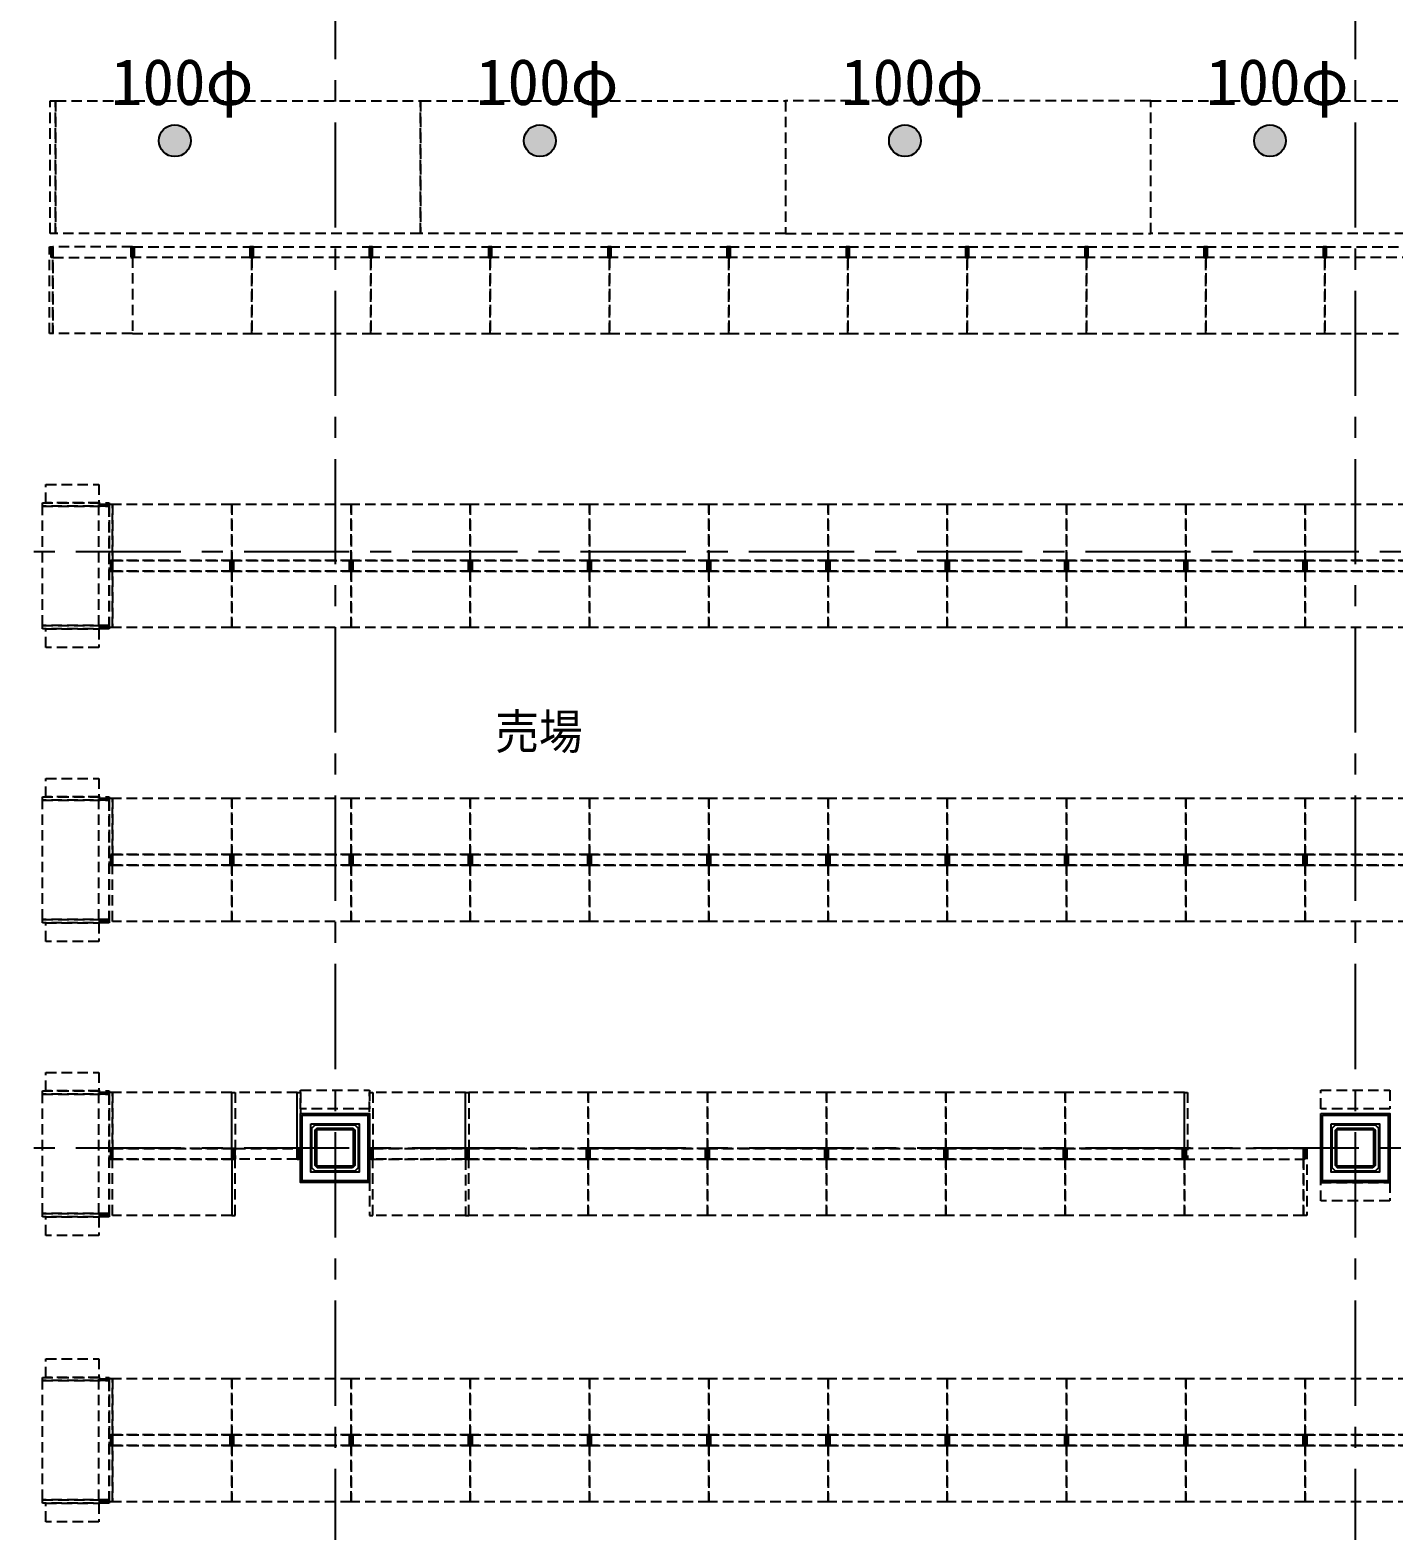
# Model space of a CAD drawing. Extents: x -119186 to 81257, y 1814 to 147180.
# Drawn here: x 53148 to 63442, y 32850 to 44175 of the extents above; entities that cross this region are included whole.
import ezdxf
from ezdxf.enums import TextEntityAlignment as Align

# ---------------------------------------------------------------- set-up
doc = ezdxf.new("R2010")
doc.units = 0
doc.header["$LTSCALE"] = 12.7
doc.header["$MEASUREMENT"] = 0
doc.linetypes.add('CENTER', pattern=[2, 1.25, -0.25, 0.25, -0.25])
doc.linetypes.add('HIDDEN2', pattern=[0.1875, 0.125, -0.0625])
for name, color, linetype in [('80_SHELL_TEXT', 7, 'CONTINUOUS'), ('A_建築（下図）', 8, 'CONTINUOUS'), ('A_建築（什器）', 8, 'CONTINUOUS'), ('A_建築（新設・仕上げ）', 2, 'CONTINUOUS'), ('A_建築（軽鉄下地）', 8, 'CONTINUOUS'), ('A_通り芯', 8, 'CENTER')]:
    doc.layers.add(name, color=color, linetype=linetype)
doc.layers.add('A_排水用スリーブ', color=5, linetype='CONTINUOUS', true_color=0x0000ff)
doc.styles.get("Standard").update_dxf_attribs({"font": 'txt', "bigfont": 'BIGFONT.SHX'})
doc.styles.add('ゴシック', font='MS Gothic.ttf', dxfattribs={"height": 4})

msp = doc.modelspace()

# ---------------------------------------------------------------- hatches: boundary and pattern name
at = {"layer": 'A_排水用スリーブ'}
h = msp.add_hatch(color=256, dxfattribs=at)
h.dxf.hatch_style = 1
h.paths.add_polyline_path([(54360.6, 43340, 1), (54120.6, 43340, 1)])
h = msp.add_hatch(color=256, dxfattribs=at)
h.dxf.hatch_style = 1
h.paths.add_polyline_path([(57115.6, 43340, 1), (56875.6, 43340, 1)])
h = msp.add_hatch(color=256, dxfattribs=at)
h.dxf.hatch_style = 1
h.paths.add_polyline_path([(59870.6, 43340, 1), (59630.6, 43340, 1)])
h = msp.add_hatch(color=256, dxfattribs=at)
h.dxf.hatch_style = 1
h.paths.add_polyline_path([(62625.6, 43340, 1), (62385.6, 43340, 1)])

# ---------------------------------------------------------------- linework, layer by layer
at = {"layer": 'A_建築（下図）', "color": 8, "flags": 128}
for points in [[(55299.6, 35914.9), (55599.6, 35914.9), (55624.6, 35889.9), (55624.6, 35589.9), (55599.6, 35564.9), (55299.6, 35564.9), (55274.6, 35589.9), (55274.6, 35889.9), (55299.6, 35914.9)], [(62999.6, 35914.9), (63299.6, 35914.9), (63324.6, 35889.9), (63324.6, 35589.9), (63299.6, 35564.9), (62999.6, 35564.9), (62974.6, 35589.9), (62974.6, 35889.9), (62999.6, 35914.9)]]:
    msp.add_lwpolyline(points, close=True, dxfattribs=at)
at = {"layer": 'A_建築（下図）', "color": 8, "linetype": 'Continuous', "flags": 128}
for points in [[(55582.6, 35589.9), (55316.6, 35589.9), (55299.6, 35606.9), (55299.6, 35872.9), (55316.6, 35889.9), (55582.6, 35889.9), (55599.6, 35872.9), (55599.6, 35606.9), (55582.6, 35589.9)], [(55582.6, 35601.9), (55316.6, 35601.9), (55311.6, 35606.9), (55311.6, 35872.9), (55316.6, 35877.9), (55582.6, 35877.9), (55587.6, 35872.9), (55587.6, 35606.9), (55582.6, 35601.9)], [(63282.6, 35589.9), (63016.6, 35589.9), (62999.6, 35606.9), (62999.6, 35872.9), (63016.6, 35889.9), (63282.6, 35889.9), (63299.6, 35872.9), (63299.6, 35606.9), (63282.6, 35589.9)], [(63282.6, 35601.9), (63016.6, 35601.9), (63011.6, 35606.9), (63011.6, 35872.9), (63016.6, 35877.9), (63282.6, 35877.9), (63287.6, 35872.9), (63287.6, 35606.9), (63282.6, 35601.9)]]:
    msp.add_lwpolyline(points, close=True, dxfattribs=at)
at = {"layer": 'A_建築（什器）', "color": 8, "linetype": 'HIDDEN2', "ltscale": 50}
for points in [[(53300.6, 43640), (53340.6, 43640), (53340.6, 42640), (53300.6, 42640)], [(53340.6, 43640), (56095.6, 43640), (56095.6, 42640), (53340.6, 42640)], [(56095.6, 43640), (58850.6, 43640), (58850.6, 42640), (56095.6, 42640)], [(58850.6, 42640), (61605.6, 42640), (61605.6, 43640), (58850.6, 43640)], [(61605.6, 43640), (64360.6, 43640), (64360.6, 42640), (61605.6, 42640)], [(53320.6, 41886), (53295.6, 41886), (53295.6, 42540), (53320.6, 42540)], [(53320.6, 42460), (53307.6, 42460), (53307.6, 42540), (53320.6, 42540)], [(53920.6, 42540), (53320.6, 42540), (53320.6, 42460), (53920.6, 42460)], [(53907.6, 42460), (53920.6, 42460), (53920.6, 42540), (53907.6, 42540)], [(53933.6, 42460), (53920.6, 42460), (53920.6, 42540), (53933.6, 42540)], [(53920.6, 42540), (54820.6, 42540), (54820.6, 42460), (53920.6, 42460)], [(54807.6, 42460), (54820.6, 42460), (54820.6, 42540), (54807.6, 42540)], [(54820.6, 42460), (54833.6, 42460), (54833.6, 42540), (54820.6, 42540)], [(54820.6, 42540), (55720.6, 42540), (55720.6, 42460), (54820.6, 42460)], [(55707.6, 42460), (55720.6, 42460), (55720.6, 42540), (55707.6, 42540)], [(55720.6, 42460), (55733.6, 42460), (55733.6, 42540), (55720.6, 42540)], [(55720.6, 42540), (56620.6, 42540), (56620.6, 42460), (55720.6, 42460)], [(56607.6, 42460), (56620.6, 42460), (56620.6, 42540), (56607.6, 42540)], [(56620.6, 42460), (56633.6, 42460), (56633.6, 42540), (56620.6, 42540)], [(56620.6, 42540), (57520.6, 42540), (57520.6, 42460), (56620.6, 42460)], [(57507.6, 42460), (57520.6, 42460), (57520.6, 42540), (57507.6, 42540)], [(57520.6, 42460), (57533.6, 42460), (57533.6, 42540), (57520.6, 42540)], [(57520.6, 42540), (58420.6, 42540), (58420.6, 42460), (57520.6, 42460)], [(58407.6, 42460), (58420.6, 42460), (58420.6, 42540), (58407.6, 42540)], [(58420.6, 42460), (58433.6, 42460), (58433.6, 42540), (58420.6, 42540)], [(58420.6, 42540), (59320.6, 42540), (59320.6, 42460), (58420.6, 42460)], [(59307.6, 42460), (59320.6, 42460), (59320.6, 42540), (59307.6, 42540)], [(59320.6, 42460), (59333.6, 42460), (59333.6, 42540), (59320.6, 42540)], [(59320.6, 42540), (60220.6, 42540), (60220.6, 42460), (59320.6, 42460)], [(60207.6, 42460), (60220.6, 42460), (60220.6, 42540), (60207.6, 42540)], [(60220.6, 42460), (60233.6, 42460), (60233.6, 42540), (60220.6, 42540)], [(60220.6, 42540), (61120.6, 42540), (61120.6, 42460), (60220.6, 42460)], [(61107.6, 42460), (61120.6, 42460), (61120.6, 42540), (61107.6, 42540)], [(61120.6, 42460), (61133.6, 42460), (61133.6, 42540), (61120.6, 42540)], [(61120.6, 42540), (62020.6, 42540), (62020.6, 42460), (61120.6, 42460)], [(62007.6, 42460), (62020.6, 42460), (62020.6, 42540), (62007.6, 42540)], [(62020.6, 42460), (62033.6, 42460), (62033.6, 42540), (62020.6, 42540)], [(62020.6, 42540), (62920.6, 42540), (62920.6, 42460), (62020.6, 42460)], [(62907.6, 42460), (62920.6, 42460), (62920.6, 42540), (62907.6, 42540)], [(62920.6, 42460), (62933.6, 42460), (62933.6, 42540), (62920.6, 42540)], [(62920.6, 42540), (63820.6, 42540), (63820.6, 42460), (62920.6, 42460)], [(53920.6, 41886), (53320.6, 41886), (53320.6, 42460), (53920.6, 42460)], [(53920.6, 41886), (54820.6, 41886), (54820.6, 42460), (53920.6, 42460)], [(54820.6, 41886), (55720.6, 41886), (55720.6, 42460), (54820.6, 42460)], [(55720.6, 41886), (56620.6, 41886), (56620.6, 42460), (55720.6, 42460)], [(56620.6, 41886), (57520.6, 41886), (57520.6, 42460), (56620.6, 42460)], [(57520.6, 41886), (58420.6, 41886), (58420.6, 42460), (57520.6, 42460)], [(58420.6, 41886), (59320.6, 41886), (59320.6, 42460), (58420.6, 42460)], [(59320.6, 41886), (60220.6, 41886), (60220.6, 42460), (59320.6, 42460)], [(60220.6, 41886), (61120.6, 41886), (61120.6, 42460), (60220.6, 42460)], [(61120.6, 41886), (62020.6, 41886), (62020.6, 42460), (61120.6, 42460)], [(62020.6, 41886), (62920.6, 41886), (62920.6, 42460), (62020.6, 42460)], [(62920.6, 41886), (63820.6, 41886), (63820.6, 42460), (62920.6, 42460)], [(53267.1, 40746.6), (53667.1, 40746.6), (53667.1, 40606.6), (53267.1, 40606.6)], [(53241.6, 40606.6), (53745.6, 40606.6), (53745.6, 40581.6), (53241.6, 40581.6)], [(53241.6, 40581.6), (53745.6, 40581.6), (53745.6, 39681.6), (53241.6, 39681.6)], [(53745.6, 40594.1), (53665.6, 40594.1), (53665.6, 39668.6), (53745.6, 39668.6)], [(53770.6, 40595.6), (53745.6, 40595.6), (53745.6, 40091.6), (53770.6, 40091.6)], [(54670.6, 40595.6), (53770.6, 40595.6), (53770.6, 40171.6), (54670.6, 40171.6)], [(55570.6, 40595.6), (54670.6, 40595.6), (54670.6, 40171.6), (55570.6, 40171.6)], [(56470.6, 40595.6), (55570.6, 40595.6), (55570.6, 40171.6), (56470.6, 40171.6)], [(57370.6, 40595.6), (56470.6, 40595.6), (56470.6, 40171.6), (57370.6, 40171.6)], [(58270.6, 40595.6), (57370.6, 40595.6), (57370.6, 40171.6), (58270.6, 40171.6)], [(59170.6, 40595.6), (58270.6, 40595.6), (58270.6, 40171.6), (59170.6, 40171.6)], [(60070.6, 40595.6), (59170.6, 40595.6), (59170.6, 40171.6), (60070.6, 40171.6)], [(60970.6, 40595.6), (60070.6, 40595.6), (60070.6, 40171.6), (60970.6, 40171.6)], [(61870.6, 40595.6), (60970.6, 40595.6), (60970.6, 40171.6), (61870.6, 40171.6)], [(62770.6, 40595.6), (61870.6, 40595.6), (61870.6, 40171.6), (62770.6, 40171.6)], [(63670.6, 40595.6), (62770.6, 40595.6), (62770.6, 40171.6), (63670.6, 40171.6)], [(53770.6, 39667.6), (53745.6, 39667.6), (53745.6, 40171.6), (53770.6, 40171.6)], [(53770.6, 40091.6), (53757.6, 40091.6), (53757.6, 40171.6), (53770.6, 40171.6)], [(53770.6, 40171.6), (53757.6, 40171.6), (53757.6, 40091.6), (53770.6, 40091.6)], [(54670.6, 40171.6), (53770.6, 40171.6), (53770.6, 40091.6), (54670.6, 40091.6)], [(54670.6, 40091.6), (53770.6, 40091.6), (53770.6, 40171.6), (54670.6, 40171.6)], [(54670.6, 40091.6), (54657.6, 40091.6), (54657.6, 40171.6), (54670.6, 40171.6)], [(54670.6, 40171.6), (54657.6, 40171.6), (54657.6, 40091.6), (54670.6, 40091.6)], [(54670.6, 40091.6), (54683.6, 40091.6), (54683.6, 40171.6), (54670.6, 40171.6)], [(54670.6, 40171.6), (54683.6, 40171.6), (54683.6, 40091.6), (54670.6, 40091.6)], [(55570.6, 40171.6), (54670.6, 40171.6), (54670.6, 40091.6), (55570.6, 40091.6)], [(55570.6, 40091.6), (54670.6, 40091.6), (54670.6, 40171.6), (55570.6, 40171.6)], [(55570.6, 40091.6), (55557.6, 40091.6), (55557.6, 40171.6), (55570.6, 40171.6)], [(55570.6, 40171.6), (55557.6, 40171.6), (55557.6, 40091.6), (55570.6, 40091.6)], [(56470.6, 40171.6), (55570.6, 40171.6), (55570.6, 40091.6), (56470.6, 40091.6)], [(55583.6, 40091.6), (55570.6, 40091.6), (55570.6, 40171.6), (55583.6, 40171.6)], [(56470.6, 40091.6), (55570.6, 40091.6), (55570.6, 40171.6), (56470.6, 40171.6)], [(55583.6, 40171.6), (55570.6, 40171.6), (55570.6, 40091.6), (55583.6, 40091.6)], [(56470.6, 40091.6), (56457.6, 40091.6), (56457.6, 40171.6), (56470.6, 40171.6)], [(56470.6, 40171.6), (56457.6, 40171.6), (56457.6, 40091.6), (56470.6, 40091.6)], [(57370.6, 40171.6), (56470.6, 40171.6), (56470.6, 40091.6), (57370.6, 40091.6)], [(56483.6, 40091.6), (56470.6, 40091.6), (56470.6, 40171.6), (56483.6, 40171.6)], [(57370.6, 40091.6), (56470.6, 40091.6), (56470.6, 40171.6), (57370.6, 40171.6)], [(56483.6, 40171.6), (56470.6, 40171.6), (56470.6, 40091.6), (56483.6, 40091.6)], [(57370.6, 40091.6), (57357.6, 40091.6), (57357.6, 40171.6), (57370.6, 40171.6)], [(57370.6, 40171.6), (57357.6, 40171.6), (57357.6, 40091.6), (57370.6, 40091.6)], [(57383.6, 40091.6), (57370.6, 40091.6), (57370.6, 40171.6), (57383.6, 40171.6)], [(57383.6, 40171.6), (57370.6, 40171.6), (57370.6, 40091.6), (57383.6, 40091.6)], [(58270.6, 40171.6), (57370.6, 40171.6), (57370.6, 40091.6), (58270.6, 40091.6)], [(58270.6, 40091.6), (57370.6, 40091.6), (57370.6, 40171.6), (58270.6, 40171.6)], [(58270.6, 40091.6), (58257.6, 40091.6), (58257.6, 40171.6), (58270.6, 40171.6)], [(58270.6, 40171.6), (58257.6, 40171.6), (58257.6, 40091.6), (58270.6, 40091.6)], [(59170.6, 40171.6), (58270.6, 40171.6), (58270.6, 40091.6), (59170.6, 40091.6)], [(58283.6, 40091.6), (58270.6, 40091.6), (58270.6, 40171.6), (58283.6, 40171.6)], [(59170.6, 40091.6), (58270.6, 40091.6), (58270.6, 40171.6), (59170.6, 40171.6)], [(58283.6, 40171.6), (58270.6, 40171.6), (58270.6, 40091.6), (58283.6, 40091.6)], [(59170.6, 40091.6), (59157.6, 40091.6), (59157.6, 40171.6), (59170.6, 40171.6)], [(59170.6, 40171.6), (59157.6, 40171.6), (59157.6, 40091.6), (59170.6, 40091.6)], [(60070.6, 40171.6), (59170.6, 40171.6), (59170.6, 40091.6), (60070.6, 40091.6)], [(59183.6, 40091.6), (59170.6, 40091.6), (59170.6, 40171.6), (59183.6, 40171.6)], [(60070.6, 40091.6), (59170.6, 40091.6), (59170.6, 40171.6), (60070.6, 40171.6)], [(59183.6, 40171.6), (59170.6, 40171.6), (59170.6, 40091.6), (59183.6, 40091.6)], [(60070.6, 40091.6), (60057.6, 40091.6), (60057.6, 40171.6), (60070.6, 40171.6)], [(60070.6, 40171.6), (60057.6, 40171.6), (60057.6, 40091.6), (60070.6, 40091.6)], [(60083.6, 40091.6), (60070.6, 40091.6), (60070.6, 40171.6), (60083.6, 40171.6)], [(60083.6, 40171.6), (60070.6, 40171.6), (60070.6, 40091.6), (60083.6, 40091.6)], [(60970.6, 40171.6), (60070.6, 40171.6), (60070.6, 40091.6), (60970.6, 40091.6)], [(60970.6, 40091.6), (60070.6, 40091.6), (60070.6, 40171.6), (60970.6, 40171.6)], [(60970.6, 40091.6), (60957.6, 40091.6), (60957.6, 40171.6), (60970.6, 40171.6)], [(60970.6, 40171.6), (60957.6, 40171.6), (60957.6, 40091.6), (60970.6, 40091.6)], [(61870.6, 40171.6), (60970.6, 40171.6), (60970.6, 40091.6), (61870.6, 40091.6)], [(60983.6, 40091.6), (60970.6, 40091.6), (60970.6, 40171.6), (60983.6, 40171.6)], [(61870.6, 40091.6), (60970.6, 40091.6), (60970.6, 40171.6), (61870.6, 40171.6)], [(60983.6, 40171.6), (60970.6, 40171.6), (60970.6, 40091.6), (60983.6, 40091.6)], [(61870.6, 40091.6), (61857.6, 40091.6), (61857.6, 40171.6), (61870.6, 40171.6)], [(61870.6, 40171.6), (61857.6, 40171.6), (61857.6, 40091.6), (61870.6, 40091.6)], [(62770.6, 40171.6), (61870.6, 40171.6), (61870.6, 40091.6), (62770.6, 40091.6)], [(61883.6, 40091.6), (61870.6, 40091.6), (61870.6, 40171.6), (61883.6, 40171.6)], [(62770.6, 40091.6), (61870.6, 40091.6), (61870.6, 40171.6), (62770.6, 40171.6)], [(61883.6, 40171.6), (61870.6, 40171.6), (61870.6, 40091.6), (61883.6, 40091.6)], [(62770.6, 40091.6), (62757.6, 40091.6), (62757.6, 40171.6), (62770.6, 40171.6)], [(62770.6, 40171.6), (62757.6, 40171.6), (62757.6, 40091.6), (62770.6, 40091.6)], [(62783.6, 40091.6), (62770.6, 40091.6), (62770.6, 40171.6), (62783.6, 40171.6)], [(62783.6, 40171.6), (62770.6, 40171.6), (62770.6, 40091.6), (62783.6, 40091.6)], [(63670.6, 40171.6), (62770.6, 40171.6), (62770.6, 40091.6), (63670.6, 40091.6)], [(63670.6, 40091.6), (62770.6, 40091.6), (62770.6, 40171.6), (63670.6, 40171.6)], [(54670.6, 39667.6), (53770.6, 39667.6), (53770.6, 40091.6), (54670.6, 40091.6)], [(55570.6, 39667.6), (54670.6, 39667.6), (54670.6, 40091.6), (55570.6, 40091.6)], [(56470.6, 39667.6), (55570.6, 39667.6), (55570.6, 40091.6), (56470.6, 40091.6)], [(57370.6, 39667.6), (56470.6, 39667.6), (56470.6, 40091.6), (57370.6, 40091.6)], [(58270.6, 39667.6), (57370.6, 39667.6), (57370.6, 40091.6), (58270.6, 40091.6)], [(59170.6, 39667.6), (58270.6, 39667.6), (58270.6, 40091.6), (59170.6, 40091.6)], [(60070.6, 39667.6), (59170.6, 39667.6), (59170.6, 40091.6), (60070.6, 40091.6)], [(60970.6, 39667.6), (60070.6, 39667.6), (60070.6, 40091.6), (60970.6, 40091.6)], [(61870.6, 39667.6), (60970.6, 39667.6), (60970.6, 40091.6), (61870.6, 40091.6)], [(62770.6, 39667.6), (61870.6, 39667.6), (61870.6, 40091.6), (62770.6, 40091.6)], [(63670.6, 39667.6), (62770.6, 39667.6), (62770.6, 40091.6), (63670.6, 40091.6)], [(53745.6, 39656.6), (53241.6, 39656.6), (53241.6, 39681.6), (53745.6, 39681.6)], [(53267.1, 39656.6), (53667.1, 39656.6), (53667.1, 39516.6), (53267.1, 39516.6)], [(53267.1, 38528.2), (53667.1, 38528.2), (53667.1, 38388.2), (53267.1, 38388.2)], [(53241.6, 38388.2), (53745.6, 38388.2), (53745.6, 38363.2), (53241.6, 38363.2)], [(53241.6, 38363.2), (53745.6, 38363.2), (53745.6, 37463.2), (53241.6, 37463.2)], [(53745.6, 38375.7), (53665.6, 38375.7), (53665.6, 37450.2), (53745.6, 37450.2)], [(53770.6, 38377.2), (53745.6, 38377.2), (53745.6, 37873.2), (53770.6, 37873.2)], [(54670.6, 38377.2), (53770.6, 38377.2), (53770.6, 37953.2), (54670.6, 37953.2)], [(55570.6, 38377.2), (54670.6, 38377.2), (54670.6, 37953.2), (55570.6, 37953.2)], [(56470.6, 38377.2), (55570.6, 38377.2), (55570.6, 37953.2), (56470.6, 37953.2)], [(57370.6, 38377.2), (56470.6, 38377.2), (56470.6, 37953.2), (57370.6, 37953.2)], [(58270.6, 38377.2), (57370.6, 38377.2), (57370.6, 37953.2), (58270.6, 37953.2)], [(59170.6, 38377.2), (58270.6, 38377.2), (58270.6, 37953.2), (59170.6, 37953.2)], [(60070.6, 38377.2), (59170.6, 38377.2), (59170.6, 37953.2), (60070.6, 37953.2)], [(60970.6, 38377.2), (60070.6, 38377.2), (60070.6, 37953.2), (60970.6, 37953.2)], [(61870.6, 38377.2), (60970.6, 38377.2), (60970.6, 37953.2), (61870.6, 37953.2)], [(62770.6, 38377.2), (61870.6, 38377.2), (61870.6, 37953.2), (62770.6, 37953.2)], [(63670.6, 38377.2), (62770.6, 38377.2), (62770.6, 37953.2), (63670.6, 37953.2)], [(53770.6, 37873.2), (53757.6, 37873.2), (53757.6, 37953.2), (53770.6, 37953.2)], [(53770.6, 37953.2), (53757.6, 37953.2), (53757.6, 37873.2), (53770.6, 37873.2)], [(54670.6, 37953.2), (53770.6, 37953.2), (53770.6, 37873.2), (54670.6, 37873.2)], [(54670.6, 37873.2), (53770.6, 37873.2), (53770.6, 37953.2), (54670.6, 37953.2)], [(54670.6, 37873.2), (54657.6, 37873.2), (54657.6, 37953.2), (54670.6, 37953.2)], [(54670.6, 37953.2), (54657.6, 37953.2), (54657.6, 37873.2), (54670.6, 37873.2)], [(54670.6, 37873.2), (54683.6, 37873.2), (54683.6, 37953.2), (54670.6, 37953.2)], [(54670.6, 37953.2), (54683.6, 37953.2), (54683.6, 37873.2), (54670.6, 37873.2)], [(55570.6, 37953.2), (54670.6, 37953.2), (54670.6, 37873.2), (55570.6, 37873.2)], [(55570.6, 37873.2), (54670.6, 37873.2), (54670.6, 37953.2), (55570.6, 37953.2)], [(55570.6, 37873.2), (55557.6, 37873.2), (55557.6, 37953.2), (55570.6, 37953.2)], [(55570.6, 37953.2), (55557.6, 37953.2), (55557.6, 37873.2), (55570.6, 37873.2)], [(56470.6, 37953.2), (55570.6, 37953.2), (55570.6, 37873.2), (56470.6, 37873.2)], [(55583.6, 37873.2), (55570.6, 37873.2), (55570.6, 37953.2), (55583.6, 37953.2)], [(56470.6, 37873.2), (55570.6, 37873.2), (55570.6, 37953.2), (56470.6, 37953.2)], [(55583.6, 37953.2), (55570.6, 37953.2), (55570.6, 37873.2), (55583.6, 37873.2)], [(56470.6, 37873.2), (56457.6, 37873.2), (56457.6, 37953.2), (56470.6, 37953.2)], [(56470.6, 37953.2), (56457.6, 37953.2), (56457.6, 37873.2), (56470.6, 37873.2)], [(57370.6, 37953.2), (56470.6, 37953.2), (56470.6, 37873.2), (57370.6, 37873.2)], [(56483.6, 37873.2), (56470.6, 37873.2), (56470.6, 37953.2), (56483.6, 37953.2)], [(57370.6, 37873.2), (56470.6, 37873.2), (56470.6, 37953.2), (57370.6, 37953.2)], [(56483.6, 37953.2), (56470.6, 37953.2), (56470.6, 37873.2), (56483.6, 37873.2)], [(57370.6, 37873.2), (57357.6, 37873.2), (57357.6, 37953.2), (57370.6, 37953.2)], [(57370.6, 37953.2), (57357.6, 37953.2), (57357.6, 37873.2), (57370.6, 37873.2)], [(57383.6, 37873.2), (57370.6, 37873.2), (57370.6, 37953.2), (57383.6, 37953.2)], [(57383.6, 37953.2), (57370.6, 37953.2), (57370.6, 37873.2), (57383.6, 37873.2)], [(58270.6, 37953.2), (57370.6, 37953.2), (57370.6, 37873.2), (58270.6, 37873.2)], [(58270.6, 37873.2), (57370.6, 37873.2), (57370.6, 37953.2), (58270.6, 37953.2)], [(58270.6, 37873.2), (58257.6, 37873.2), (58257.6, 37953.2), (58270.6, 37953.2)], [(58270.6, 37953.2), (58257.6, 37953.2), (58257.6, 37873.2), (58270.6, 37873.2)], [(59170.6, 37953.2), (58270.6, 37953.2), (58270.6, 37873.2), (59170.6, 37873.2)], [(58283.6, 37873.2), (58270.6, 37873.2), (58270.6, 37953.2), (58283.6, 37953.2)], [(59170.6, 37873.2), (58270.6, 37873.2), (58270.6, 37953.2), (59170.6, 37953.2)], [(58283.6, 37953.2), (58270.6, 37953.2), (58270.6, 37873.2), (58283.6, 37873.2)], [(59170.6, 37873.2), (59157.6, 37873.2), (59157.6, 37953.2), (59170.6, 37953.2)], [(59170.6, 37953.2), (59157.6, 37953.2), (59157.6, 37873.2), (59170.6, 37873.2)], [(60070.6, 37953.2), (59170.6, 37953.2), (59170.6, 37873.2), (60070.6, 37873.2)], [(59183.6, 37873.2), (59170.6, 37873.2), (59170.6, 37953.2), (59183.6, 37953.2)], [(60070.6, 37873.2), (59170.6, 37873.2), (59170.6, 37953.2), (60070.6, 37953.2)], [(59183.6, 37953.2), (59170.6, 37953.2), (59170.6, 37873.2), (59183.6, 37873.2)], [(60070.6, 37873.2), (60057.6, 37873.2), (60057.6, 37953.2), (60070.6, 37953.2)], [(60070.6, 37953.2), (60057.6, 37953.2), (60057.6, 37873.2), (60070.6, 37873.2)], [(60083.6, 37873.2), (60070.6, 37873.2), (60070.6, 37953.2), (60083.6, 37953.2)], [(60083.6, 37953.2), (60070.6, 37953.2), (60070.6, 37873.2), (60083.6, 37873.2)], [(60970.6, 37953.2), (60070.6, 37953.2), (60070.6, 37873.2), (60970.6, 37873.2)], [(60970.6, 37873.2), (60070.6, 37873.2), (60070.6, 37953.2), (60970.6, 37953.2)], [(60970.6, 37873.2), (60957.6, 37873.2), (60957.6, 37953.2), (60970.6, 37953.2)], [(60970.6, 37953.2), (60957.6, 37953.2), (60957.6, 37873.2), (60970.6, 37873.2)], [(61870.6, 37953.2), (60970.6, 37953.2), (60970.6, 37873.2), (61870.6, 37873.2)], [(60983.6, 37873.2), (60970.6, 37873.2), (60970.6, 37953.2), (60983.6, 37953.2)], [(61870.6, 37873.2), (60970.6, 37873.2), (60970.6, 37953.2), (61870.6, 37953.2)], [(60983.6, 37953.2), (60970.6, 37953.2), (60970.6, 37873.2), (60983.6, 37873.2)], [(61870.6, 37873.2), (61857.6, 37873.2), (61857.6, 37953.2), (61870.6, 37953.2)], [(61870.6, 37953.2), (61857.6, 37953.2), (61857.6, 37873.2), (61870.6, 37873.2)], [(62770.6, 37953.2), (61870.6, 37953.2), (61870.6, 37873.2), (62770.6, 37873.2)], [(61883.6, 37873.2), (61870.6, 37873.2), (61870.6, 37953.2), (61883.6, 37953.2)], [(62770.6, 37873.2), (61870.6, 37873.2), (61870.6, 37953.2), (62770.6, 37953.2)], [(61883.6, 37953.2), (61870.6, 37953.2), (61870.6, 37873.2), (61883.6, 37873.2)], [(62770.6, 37873.2), (62757.6, 37873.2), (62757.6, 37953.2), (62770.6, 37953.2)], [(62770.6, 37953.2), (62757.6, 37953.2), (62757.6, 37873.2), (62770.6, 37873.2)], [(62783.6, 37873.2), (62770.6, 37873.2), (62770.6, 37953.2), (62783.6, 37953.2)], [(62783.6, 37953.2), (62770.6, 37953.2), (62770.6, 37873.2), (62783.6, 37873.2)], [(63670.6, 37953.2), (62770.6, 37953.2), (62770.6, 37873.2), (63670.6, 37873.2)], [(63670.6, 37873.2), (62770.6, 37873.2), (62770.6, 37953.2), (63670.6, 37953.2)], [(54670.6, 37449.2), (53770.6, 37449.2), (53770.6, 37873.2), (54670.6, 37873.2)], [(55570.6, 37449.2), (54670.6, 37449.2), (54670.6, 37873.2), (55570.6, 37873.2)], [(56470.6, 37449.2), (55570.6, 37449.2), (55570.6, 37873.2), (56470.6, 37873.2)], [(57370.6, 37449.2), (56470.6, 37449.2), (56470.6, 37873.2), (57370.6, 37873.2)], [(58270.6, 37449.2), (57370.6, 37449.2), (57370.6, 37873.2), (58270.6, 37873.2)], [(59170.6, 37449.2), (58270.6, 37449.2), (58270.6, 37873.2), (59170.6, 37873.2)], [(60070.6, 37449.2), (59170.6, 37449.2), (59170.6, 37873.2), (60070.6, 37873.2)], [(60970.6, 37449.2), (60070.6, 37449.2), (60070.6, 37873.2), (60970.6, 37873.2)], [(61870.6, 37449.2), (60970.6, 37449.2), (60970.6, 37873.2), (61870.6, 37873.2)], [(62770.6, 37449.2), (61870.6, 37449.2), (61870.6, 37873.2), (62770.6, 37873.2)], [(63670.6, 37449.2), (62770.6, 37449.2), (62770.6, 37873.2), (63670.6, 37873.2)], [(53745.6, 37438.2), (53241.6, 37438.2), (53241.6, 37463.2), (53745.6, 37463.2)], [(53267.1, 37438.2), (53667.1, 37438.2), (53667.1, 37298.2), (53267.1, 37298.2)], [(53267.1, 36309.9), (53667.1, 36309.9), (53667.1, 36169.9), (53267.1, 36169.9)], [(53241.6, 36169.9), (53745.6, 36169.9), (53745.6, 36144.9), (53241.6, 36144.9)], [(53241.6, 36144.9), (53745.6, 36144.9), (53745.6, 35244.9), (53241.6, 35244.9)], [(53745.6, 36157.4), (53665.6, 36157.4), (53665.6, 35231.9), (53745.6, 35231.9)], [(53770.6, 36158.9), (53745.6, 36158.9), (53745.6, 35654.9), (53770.6, 35654.9)], [(54670.6, 36158.9), (53770.6, 36158.9), (53770.6, 35734.9), (54670.6, 35734.9)], [(54670.6, 36158.9), (54695.6, 36158.9), (54695.6, 35654.9), (54670.6, 35654.9)], [(55164.6, 36158.9), (54695.6, 36158.9), (54695.6, 35734.9), (55164.6, 35734.9)], [(55164.6, 36158.9), (55189.6, 36158.9), (55189.6, 35654.9), (55164.6, 35654.9)], [(55189.6, 36174.9), (55709.6, 36174.9), (55709.6, 36034.9), (55189.6, 36034.9)], [(55709.6, 36158.9), (55734.6, 36158.9), (55734.6, 35654.9), (55709.6, 35654.9)], [(56434.6, 36158.9), (55734.6, 36158.9), (55734.6, 35734.9), (56434.6, 35734.9)], [(56434.6, 36158.9), (56459.6, 36158.9), (56459.6, 35654.9), (56434.6, 35654.9)], [(57359.6, 36158.9), (56459.6, 36158.9), (56459.6, 35734.9), (57359.6, 35734.9)], [(58259.6, 36158.9), (57359.6, 36158.9), (57359.6, 35734.9), (58259.6, 35734.9)], [(59159.6, 36158.9), (58259.6, 36158.9), (58259.6, 35734.9), (59159.6, 35734.9)], [(60059.6, 36158.9), (59159.6, 36158.9), (59159.6, 35734.9), (60059.6, 35734.9)], [(60959.6, 36158.9), (60059.6, 36158.9), (60059.6, 35734.9), (60959.6, 35734.9)], [(61859.6, 36158.9), (60959.6, 36158.9), (60959.6, 35734.9), (61859.6, 35734.9)], [(61859.6, 36158.9), (61884.6, 36158.9), (61884.6, 35654.9), (61859.6, 35654.9)], [(62889.6, 36174.9), (63409.6, 36174.9), (63409.6, 36034.9), (62889.6, 36034.9)], [(53770.6, 35654.9), (53757.6, 35654.9), (53757.6, 35734.9), (53770.6, 35734.9)], [(53770.6, 35734.9), (53757.6, 35734.9), (53757.6, 35654.9), (53770.6, 35654.9)], [(54670.6, 35734.9), (53770.6, 35734.9), (53770.6, 35654.9), (54670.6, 35654.9)], [(54670.6, 35654.9), (53770.6, 35654.9), (53770.6, 35734.9), (54670.6, 35734.9)], [(54695.6, 35734.9), (54670.6, 35734.9), (54670.6, 35230.9), (54695.6, 35230.9)], [(54683.6, 35654.9), (54670.6, 35654.9), (54670.6, 35734.9), (54683.6, 35734.9)], [(54683.6, 35734.9), (54670.6, 35734.9), (54670.6, 35654.9), (54683.6, 35654.9)], [(54695.6, 35734.9), (54682.6, 35734.9), (54682.6, 35654.9), (54695.6, 35654.9)], [(55164.6, 35654.9), (54695.6, 35654.9), (54695.6, 35734.9), (55164.6, 35734.9)], [(55177.6, 35734.9), (55164.6, 35734.9), (55164.6, 35654.9), (55177.6, 35654.9)], [(55709.6, 35230.9), (55734.6, 35230.9), (55734.6, 35734.9), (55709.6, 35734.9)], [(55734.6, 35734.9), (55721.6, 35734.9), (55721.6, 35654.9), (55734.6, 35654.9)], [(55734.6, 35654.9), (55721.6, 35654.9), (55721.6, 35734.9), (55734.6, 35734.9)], [(56434.6, 35654.9), (55734.6, 35654.9), (55734.6, 35734.9), (56434.6, 35734.9)], [(56434.6, 35734.9), (55734.6, 35734.9), (55734.6, 35654.9), (56434.6, 35654.9)], [(56447.6, 35734.9), (56434.6, 35734.9), (56434.6, 35654.9), (56447.6, 35654.9)], [(56447.6, 35654.9), (56434.6, 35654.9), (56434.6, 35734.9), (56447.6, 35734.9)], [(56459.6, 35734.9), (56446.6, 35734.9), (56446.6, 35654.9), (56459.6, 35654.9)], [(56459.6, 35654.9), (56446.6, 35654.9), (56446.6, 35734.9), (56459.6, 35734.9)], [(57359.6, 35654.9), (56459.6, 35654.9), (56459.6, 35734.9), (57359.6, 35734.9)], [(57359.6, 35734.9), (56459.6, 35734.9), (56459.6, 35654.9), (57359.6, 35654.9)], [(57359.6, 35734.9), (57346.6, 35734.9), (57346.6, 35654.9), (57359.6, 35654.9)], [(57359.6, 35654.9), (57346.6, 35654.9), (57346.6, 35734.9), (57359.6, 35734.9)], [(58259.6, 35654.9), (57359.6, 35654.9), (57359.6, 35734.9), (58259.6, 35734.9)], [(57372.6, 35734.9), (57359.6, 35734.9), (57359.6, 35654.9), (57372.6, 35654.9)], [(58259.6, 35734.9), (57359.6, 35734.9), (57359.6, 35654.9), (58259.6, 35654.9)], [(57372.6, 35654.9), (57359.6, 35654.9), (57359.6, 35734.9), (57372.6, 35734.9)], [(58259.6, 35734.9), (58246.6, 35734.9), (58246.6, 35654.9), (58259.6, 35654.9)], [(58259.6, 35654.9), (58246.6, 35654.9), (58246.6, 35734.9), (58259.6, 35734.9)], [(59159.6, 35654.9), (58259.6, 35654.9), (58259.6, 35734.9), (59159.6, 35734.9)], [(58272.6, 35734.9), (58259.6, 35734.9), (58259.6, 35654.9), (58272.6, 35654.9)], [(59159.6, 35734.9), (58259.6, 35734.9), (58259.6, 35654.9), (59159.6, 35654.9)], [(58272.6, 35654.9), (58259.6, 35654.9), (58259.6, 35734.9), (58272.6, 35734.9)], [(59159.6, 35734.9), (59146.6, 35734.9), (59146.6, 35654.9), (59159.6, 35654.9)], [(59159.6, 35654.9), (59146.6, 35654.9), (59146.6, 35734.9), (59159.6, 35734.9)], [(60059.6, 35654.9), (59159.6, 35654.9), (59159.6, 35734.9), (60059.6, 35734.9)], [(59172.6, 35734.9), (59159.6, 35734.9), (59159.6, 35654.9), (59172.6, 35654.9)], [(60059.6, 35734.9), (59159.6, 35734.9), (59159.6, 35654.9), (60059.6, 35654.9)], [(59172.6, 35654.9), (59159.6, 35654.9), (59159.6, 35734.9), (59172.6, 35734.9)], [(60059.6, 35734.9), (60046.6, 35734.9), (60046.6, 35654.9), (60059.6, 35654.9)], [(60059.6, 35654.9), (60046.6, 35654.9), (60046.6, 35734.9), (60059.6, 35734.9)], [(60959.6, 35654.9), (60059.6, 35654.9), (60059.6, 35734.9), (60959.6, 35734.9)], [(60072.6, 35734.9), (60059.6, 35734.9), (60059.6, 35654.9), (60072.6, 35654.9)], [(60959.6, 35734.9), (60059.6, 35734.9), (60059.6, 35654.9), (60959.6, 35654.9)], [(60072.6, 35654.9), (60059.6, 35654.9), (60059.6, 35734.9), (60072.6, 35734.9)], [(60959.6, 35734.9), (60946.6, 35734.9), (60946.6, 35654.9), (60959.6, 35654.9)], [(60959.6, 35654.9), (60946.6, 35654.9), (60946.6, 35734.9), (60959.6, 35734.9)], [(61859.6, 35654.9), (60959.6, 35654.9), (60959.6, 35734.9), (61859.6, 35734.9)], [(60972.6, 35734.9), (60959.6, 35734.9), (60959.6, 35654.9), (60972.6, 35654.9)], [(61859.6, 35734.9), (60959.6, 35734.9), (60959.6, 35654.9), (61859.6, 35654.9)], [(60972.6, 35654.9), (60959.6, 35654.9), (60959.6, 35734.9), (60972.6, 35734.9)], [(61859.6, 35654.9), (61846.6, 35654.9), (61846.6, 35734.9), (61859.6, 35734.9)], [(61872.6, 35734.9), (61859.6, 35734.9), (61859.6, 35654.9), (61872.6, 35654.9)], [(61872.6, 35654.9), (61859.6, 35654.9), (61859.6, 35734.9), (61872.6, 35734.9)], [(62759.6, 35734.9), (61859.6, 35734.9), (61859.6, 35654.9), (62759.6, 35654.9)], [(62772.6, 35654.9), (62759.6, 35654.9), (62759.6, 35734.9), (62772.6, 35734.9)], [(62759.6, 35734.9), (62784.6, 35734.9), (62784.6, 35230.9), (62759.6, 35230.9)], [(54670.6, 35230.9), (53770.6, 35230.9), (53770.6, 35654.9), (54670.6, 35654.9)], [(56434.6, 35230.9), (55734.6, 35230.9), (55734.6, 35654.9), (56434.6, 35654.9)], [(56459.6, 35654.9), (56434.6, 35654.9), (56434.6, 35230.9), (56459.6, 35230.9)], [(57359.6, 35230.9), (56459.6, 35230.9), (56459.6, 35654.9), (57359.6, 35654.9)], [(58259.6, 35230.9), (57359.6, 35230.9), (57359.6, 35654.9), (58259.6, 35654.9)], [(59159.6, 35230.9), (58259.6, 35230.9), (58259.6, 35654.9), (59159.6, 35654.9)], [(60059.6, 35230.9), (59159.6, 35230.9), (59159.6, 35654.9), (60059.6, 35654.9)], [(60959.6, 35230.9), (60059.6, 35230.9), (60059.6, 35654.9), (60959.6, 35654.9)], [(61859.6, 35230.9), (60959.6, 35230.9), (60959.6, 35654.9), (61859.6, 35654.9)], [(62759.6, 35230.9), (61859.6, 35230.9), (61859.6, 35654.9), (62759.6, 35654.9)], [(63409.6, 35339.9), (62889.6, 35339.9), (62889.6, 35479.9), (63409.6, 35479.9)], [(53745.6, 35219.9), (53241.6, 35219.9), (53241.6, 35244.9), (53745.6, 35244.9)], [(53267.1, 35219.9), (53667.1, 35219.9), (53667.1, 35079.9), (53267.1, 35079.9)], [(53267.1, 34148.9), (53667.1, 34148.9), (53667.1, 34008.9), (53267.1, 34008.9)], [(53241.6, 34008.9), (53745.6, 34008.9), (53745.6, 33983.9), (53241.6, 33983.9)], [(53241.6, 33983.9), (53745.6, 33983.9), (53745.6, 33083.9), (53241.6, 33083.9)], [(53745.6, 33996.4), (53665.6, 33996.4), (53665.6, 33070.9), (53745.6, 33070.9)], [(53770.6, 33997.9), (53745.6, 33997.9), (53745.6, 33493.9), (53770.6, 33493.9)], [(54670.6, 33997.9), (53770.6, 33997.9), (53770.6, 33573.9), (54670.6, 33573.9)], [(55570.6, 33997.9), (54670.6, 33997.9), (54670.6, 33573.9), (55570.6, 33573.9)], [(56470.6, 33997.9), (55570.6, 33997.9), (55570.6, 33573.9), (56470.6, 33573.9)], [(57370.6, 33997.9), (56470.6, 33997.9), (56470.6, 33573.9), (57370.6, 33573.9)], [(58270.6, 33997.9), (57370.6, 33997.9), (57370.6, 33573.9), (58270.6, 33573.9)], [(59170.6, 33997.9), (58270.6, 33997.9), (58270.6, 33573.9), (59170.6, 33573.9)], [(60070.6, 33997.9), (59170.6, 33997.9), (59170.6, 33573.9), (60070.6, 33573.9)], [(60970.6, 33997.9), (60070.6, 33997.9), (60070.6, 33573.9), (60970.6, 33573.9)], [(61870.6, 33997.9), (60970.6, 33997.9), (60970.6, 33573.9), (61870.6, 33573.9)], [(62770.6, 33997.9), (61870.6, 33997.9), (61870.6, 33573.9), (62770.6, 33573.9)], [(63670.6, 33997.9), (62770.6, 33997.9), (62770.6, 33573.9), (63670.6, 33573.9)], [(53770.6, 33069.9), (53745.6, 33069.9), (53745.6, 33573.9), (53770.6, 33573.9)], [(53770.6, 33493.9), (53757.6, 33493.9), (53757.6, 33573.9), (53770.6, 33573.9)], [(53770.6, 33573.9), (53757.6, 33573.9), (53757.6, 33493.9), (53770.6, 33493.9)], [(54670.6, 33573.9), (53770.6, 33573.9), (53770.6, 33493.9), (54670.6, 33493.9)], [(54670.6, 33493.9), (53770.6, 33493.9), (53770.6, 33573.9), (54670.6, 33573.9)], [(54670.6, 33493.9), (54657.6, 33493.9), (54657.6, 33573.9), (54670.6, 33573.9)], [(54670.6, 33573.9), (54657.6, 33573.9), (54657.6, 33493.9), (54670.6, 33493.9)], [(54670.6, 33493.9), (54683.6, 33493.9), (54683.6, 33573.9), (54670.6, 33573.9)], [(54670.6, 33573.9), (54683.6, 33573.9), (54683.6, 33493.9), (54670.6, 33493.9)], [(55570.6, 33573.9), (54670.6, 33573.9), (54670.6, 33493.9), (55570.6, 33493.9)], [(55570.6, 33493.9), (54670.6, 33493.9), (54670.6, 33573.9), (55570.6, 33573.9)], [(55570.6, 33493.9), (55557.6, 33493.9), (55557.6, 33573.9), (55570.6, 33573.9)], [(55570.6, 33573.9), (55557.6, 33573.9), (55557.6, 33493.9), (55570.6, 33493.9)], [(56470.6, 33573.9), (55570.6, 33573.9), (55570.6, 33493.9), (56470.6, 33493.9)], [(55583.6, 33493.9), (55570.6, 33493.9), (55570.6, 33573.9), (55583.6, 33573.9)], [(56470.6, 33493.9), (55570.6, 33493.9), (55570.6, 33573.9), (56470.6, 33573.9)], [(55583.6, 33573.9), (55570.6, 33573.9), (55570.6, 33493.9), (55583.6, 33493.9)], [(56470.6, 33493.9), (56457.6, 33493.9), (56457.6, 33573.9), (56470.6, 33573.9)], [(56470.6, 33573.9), (56457.6, 33573.9), (56457.6, 33493.9), (56470.6, 33493.9)], [(57370.6, 33573.9), (56470.6, 33573.9), (56470.6, 33493.9), (57370.6, 33493.9)], [(56483.6, 33493.9), (56470.6, 33493.9), (56470.6, 33573.9), (56483.6, 33573.9)], [(57370.6, 33493.9), (56470.6, 33493.9), (56470.6, 33573.9), (57370.6, 33573.9)], [(56483.6, 33573.9), (56470.6, 33573.9), (56470.6, 33493.9), (56483.6, 33493.9)], [(57370.6, 33493.9), (57357.6, 33493.9), (57357.6, 33573.9), (57370.6, 33573.9)], [(57370.6, 33573.9), (57357.6, 33573.9), (57357.6, 33493.9), (57370.6, 33493.9)], [(57383.6, 33493.9), (57370.6, 33493.9), (57370.6, 33573.9), (57383.6, 33573.9)], [(57383.6, 33573.9), (57370.6, 33573.9), (57370.6, 33493.9), (57383.6, 33493.9)], [(58270.6, 33573.9), (57370.6, 33573.9), (57370.6, 33493.9), (58270.6, 33493.9)], [(58270.6, 33493.9), (57370.6, 33493.9), (57370.6, 33573.9), (58270.6, 33573.9)], [(58270.6, 33493.9), (58257.6, 33493.9), (58257.6, 33573.9), (58270.6, 33573.9)], [(58270.6, 33573.9), (58257.6, 33573.9), (58257.6, 33493.9), (58270.6, 33493.9)], [(59170.6, 33573.9), (58270.6, 33573.9), (58270.6, 33493.9), (59170.6, 33493.9)], [(58283.6, 33493.9), (58270.6, 33493.9), (58270.6, 33573.9), (58283.6, 33573.9)], [(59170.6, 33493.9), (58270.6, 33493.9), (58270.6, 33573.9), (59170.6, 33573.9)], [(58283.6, 33573.9), (58270.6, 33573.9), (58270.6, 33493.9), (58283.6, 33493.9)], [(59170.6, 33493.9), (59157.6, 33493.9), (59157.6, 33573.9), (59170.6, 33573.9)], [(59170.6, 33573.9), (59157.6, 33573.9), (59157.6, 33493.9), (59170.6, 33493.9)], [(60070.6, 33573.9), (59170.6, 33573.9), (59170.6, 33493.9), (60070.6, 33493.9)], [(59183.6, 33493.9), (59170.6, 33493.9), (59170.6, 33573.9), (59183.6, 33573.9)], [(60070.6, 33493.9), (59170.6, 33493.9), (59170.6, 33573.9), (60070.6, 33573.9)], [(59183.6, 33573.9), (59170.6, 33573.9), (59170.6, 33493.9), (59183.6, 33493.9)], [(60070.6, 33493.9), (60057.6, 33493.9), (60057.6, 33573.9), (60070.6, 33573.9)], [(60070.6, 33573.9), (60057.6, 33573.9), (60057.6, 33493.9), (60070.6, 33493.9)], [(60083.6, 33493.9), (60070.6, 33493.9), (60070.6, 33573.9), (60083.6, 33573.9)], [(60083.6, 33573.9), (60070.6, 33573.9), (60070.6, 33493.9), (60083.6, 33493.9)], [(60970.6, 33573.9), (60070.6, 33573.9), (60070.6, 33493.9), (60970.6, 33493.9)], [(60970.6, 33493.9), (60070.6, 33493.9), (60070.6, 33573.9), (60970.6, 33573.9)], [(60970.6, 33493.9), (60957.6, 33493.9), (60957.6, 33573.9), (60970.6, 33573.9)], [(60970.6, 33573.9), (60957.6, 33573.9), (60957.6, 33493.9), (60970.6, 33493.9)], [(61870.6, 33573.9), (60970.6, 33573.9), (60970.6, 33493.9), (61870.6, 33493.9)], [(60983.6, 33493.9), (60970.6, 33493.9), (60970.6, 33573.9), (60983.6, 33573.9)], [(61870.6, 33493.9), (60970.6, 33493.9), (60970.6, 33573.9), (61870.6, 33573.9)], [(60983.6, 33573.9), (60970.6, 33573.9), (60970.6, 33493.9), (60983.6, 33493.9)], [(61870.6, 33493.9), (61857.6, 33493.9), (61857.6, 33573.9), (61870.6, 33573.9)], [(61870.6, 33573.9), (61857.6, 33573.9), (61857.6, 33493.9), (61870.6, 33493.9)], [(62770.6, 33573.9), (61870.6, 33573.9), (61870.6, 33493.9), (62770.6, 33493.9)], [(61883.6, 33493.9), (61870.6, 33493.9), (61870.6, 33573.9), (61883.6, 33573.9)], [(62770.6, 33493.9), (61870.6, 33493.9), (61870.6, 33573.9), (62770.6, 33573.9)], [(61883.6, 33573.9), (61870.6, 33573.9), (61870.6, 33493.9), (61883.6, 33493.9)], [(62770.6, 33493.9), (62757.6, 33493.9), (62757.6, 33573.9), (62770.6, 33573.9)], [(62770.6, 33573.9), (62757.6, 33573.9), (62757.6, 33493.9), (62770.6, 33493.9)], [(62783.6, 33493.9), (62770.6, 33493.9), (62770.6, 33573.9), (62783.6, 33573.9)], [(62783.6, 33573.9), (62770.6, 33573.9), (62770.6, 33493.9), (62783.6, 33493.9)], [(63670.6, 33573.9), (62770.6, 33573.9), (62770.6, 33493.9), (63670.6, 33493.9)], [(63670.6, 33493.9), (62770.6, 33493.9), (62770.6, 33573.9), (63670.6, 33573.9)], [(54670.6, 33069.9), (53770.6, 33069.9), (53770.6, 33493.9), (54670.6, 33493.9)], [(55570.6, 33069.9), (54670.6, 33069.9), (54670.6, 33493.9), (55570.6, 33493.9)], [(56470.6, 33069.9), (55570.6, 33069.9), (55570.6, 33493.9), (56470.6, 33493.9)], [(57370.6, 33069.9), (56470.6, 33069.9), (56470.6, 33493.9), (57370.6, 33493.9)], [(58270.6, 33069.9), (57370.6, 33069.9), (57370.6, 33493.9), (58270.6, 33493.9)], [(59170.6, 33069.9), (58270.6, 33069.9), (58270.6, 33493.9), (59170.6, 33493.9)], [(60070.6, 33069.9), (59170.6, 33069.9), (59170.6, 33493.9), (60070.6, 33493.9)], [(60970.6, 33069.9), (60070.6, 33069.9), (60070.6, 33493.9), (60970.6, 33493.9)], [(61870.6, 33069.9), (60970.6, 33069.9), (60970.6, 33493.9), (61870.6, 33493.9)], [(62770.6, 33069.9), (61870.6, 33069.9), (61870.6, 33493.9), (62770.6, 33493.9)], [(63670.6, 33069.9), (62770.6, 33069.9), (62770.6, 33493.9), (63670.6, 33493.9)], [(53745.6, 33058.9), (53241.6, 33058.9), (53241.6, 33083.9), (53745.6, 33083.9)], [(53267.1, 33058.9), (53667.1, 33058.9), (53667.1, 32918.9), (53267.1, 32918.9)]]:
    msp.add_lwpolyline(points, close=True, dxfattribs=at)
at = {"layer": 'A_建築（新設・仕上げ）', "color": 8}
for points in [[(55189.6, 35999.9), (55709.6, 35999.9), (55709.6, 35479.9), (55189.6, 35479.9)], [(55202.1, 35987.4), (55697.1, 35987.4), (55697.1, 35492.4), (55202.1, 35492.4)], [(62889.6, 35999.9), (63409.6, 35999.9), (63409.6, 35479.9), (62889.6, 35479.9)], [(62902.1, 35987.4), (63397.1, 35987.4), (63397.1, 35492.4), (62902.1, 35492.4)]]:
    msp.add_lwpolyline(points, close=True, dxfattribs=at)
at = {"layer": 'A_建築（軽鉄下地）', "color": 8}
for points in [[(55267.1, 35922.4), (55632.1, 35922.4), (55632.1, 35557.4), (55267.1, 35557.4)], [(62967.1, 35922.4), (63332.1, 35922.4), (63332.1, 35557.4), (62967.1, 35557.4)]]:
    msp.add_lwpolyline(points, close=True, dxfattribs=at)
at = {"layer": 'A_排水用スリーブ'}
for centre in [(54240.6, 43340), (56995.6, 43340), (59750.6, 43340), (62505.6, 43340)]:
    msp.add_circle(centre, 120, dxfattribs=at)
at = {"layer": 'A_通り芯', "color": 8, "ltscale": 50}
for p, q in [((55449.6, 54908.3), (55449.6, 17613.6)), ((63149.6, 54908.3), (63149.6, 17613.6)), ((21742.7, 40239.9), (78877.6, 40239.9)), ((21742.7, 35739.9), (78877.6, 35739.9))]:
    msp.add_line(p, q, dxfattribs=at)

# ---------------------------------------------------------------- texts
at = {"layer": '80_SHELL_TEXT', "color": 8}
msp.add_text('売場', height=300, dxfattribs=at).set_placement((56658.6, 39020.2), align=Align.TOP_LEFT)
at = {"layer": 'A_排水用スリーブ', "style": 'ゴシック'}
for p in [(53758, 43609.1), (56513, 43609.1), (59268, 43609.1), (62023, 43609.1)]:
    msp.add_text('100φ', height=350, dxfattribs=at).set_placement(p)

doc.saveas('drawing.dxf')
